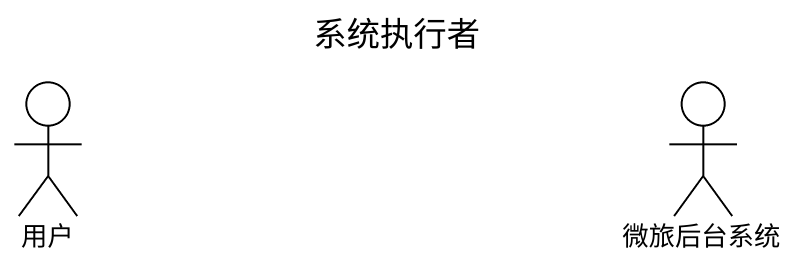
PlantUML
@startuml
title 系统执行者
actor 用户
actor 微旅后台系统
@enduml
